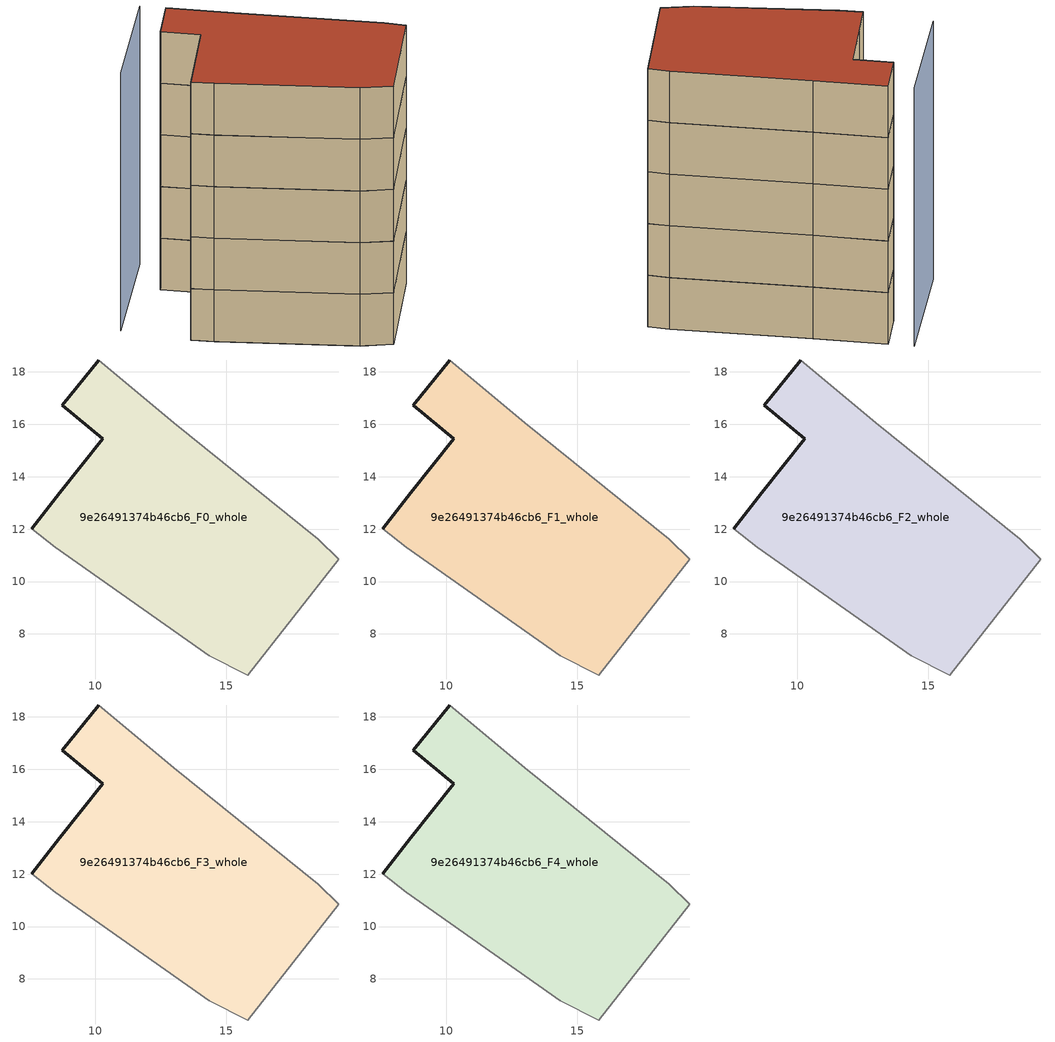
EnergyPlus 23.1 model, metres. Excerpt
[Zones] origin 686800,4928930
9e26491374b46cb6_F0_whole
 floor ground (EU_floor_Construction): 15.82,6.43 19.29,10.86 18.5,11.61 12.99,16.06 10.12,18.45 8.74,16.72 10.28,15.45 8.65,13.38 7.57,12.01 8.47,11.3 14.34,7.18 z0
 wall outside (EU_wall_Construction): 7.57,12.01 8.65,13.38 10.28,15.45 8.74,16.72 10.12,18.45 z0:3
 wall adiabatic (EU_wall_Construction): 10.12,18.45 12.99,16.06 18.5,11.61 19.29,10.86 15.82,6.43 14.34,7.18 8.47,11.3 7.57,12.01 z0:3
9e26491374b46cb6_F1_whole
 floor to 9e26491374b46cb6_F0_whole (EU_floor_Construction): 15.82,6.43 19.29,10.86 18.5,11.61 12.99,16.06 10.12,18.45 8.74,16.72 10.28,15.45 8.65,13.38 7.57,12.01 8.47,11.3 14.34,7.18 z3
 wall outside (EU_wall_Construction): 7.57,12.01 8.65,13.38 10.28,15.45 8.74,16.72 10.12,18.45 z3:6
 wall adiabatic (EU_wall_Construction): 10.12,18.45 12.99,16.06 18.5,11.61 19.29,10.86 15.82,6.43 14.34,7.18 8.47,11.3 7.57,12.01 z3:6
9e26491374b46cb6_F2_whole
 floor to 9e26491374b46cb6_F1_whole (EU_floor_Construction): 15.82,6.43 19.29,10.86 18.5,11.61 12.99,16.06 10.12,18.45 8.74,16.72 10.28,15.45 8.65,13.38 7.57,12.01 8.47,11.3 14.34,7.18 z6
 wall outside (EU_wall_Construction): 7.57,12.01 8.65,13.38 10.28,15.45 8.74,16.72 10.12,18.45 z6:9
 wall adiabatic (EU_wall_Construction): 10.12,18.45 12.99,16.06 18.5,11.61 19.29,10.86 15.82,6.43 14.34,7.18 8.47,11.3 7.57,12.01 z6:9
9e26491374b46cb6_F3_whole
 floor to 9e26491374b46cb6_F2_whole (EU_floor_Construction): 15.82,6.43 19.29,10.86 18.5,11.61 12.99,16.06 10.12,18.45 8.74,16.72 10.28,15.45 8.65,13.38 7.57,12.01 8.47,11.3 14.34,7.18 z9
 wall outside (EU_wall_Construction): 7.57,12.01 8.65,13.38 10.28,15.45 8.74,16.72 10.12,18.45 z9:12
 wall adiabatic (EU_wall_Construction): 10.12,18.45 12.99,16.06 18.5,11.61 19.29,10.86 15.82,6.43 14.34,7.18 8.47,11.3 7.57,12.01 z9:12
9e26491374b46cb6_F4_whole
 floor to 9e26491374b46cb6_F3_whole (EU_floor_Construction): 15.82,6.43 19.29,10.86 18.5,11.61 12.99,16.06 10.12,18.45 8.74,16.72 10.28,15.45 8.65,13.38 7.57,12.01 8.47,11.3 14.34,7.18 z12
 wall outside (EU_wall_Construction): 7.57,12.01 8.65,13.38 10.28,15.45 8.74,16.72 10.12,18.45 z12:15
 wall adiabatic (EU_wall_Construction): 10.12,18.45 12.99,16.06 18.5,11.61 19.29,10.86 15.82,6.43 14.34,7.18 8.47,11.3 7.57,12.01 z12:15
 roof outside (EU_roof_Construction): 12.99,16.06 18.5,11.61 19.29,10.86 15.82,6.43 14.34,7.18 8.47,11.3 7.57,12.01 8.65,13.38 10.28,15.45 8.74,16.72 10.12,18.45 z15
shading: 9.11,19.26 5.1,14.56 z0:15
[Building]
EU S2 Campaign: North Axis=0; Terrain=City; Solar Distribution=FullExterior
[Site:Location]
Bologna: Latitude=44.5; Longitude=11.25; Time Zone=1; Elevation=37
[SizingPeriod:WeatherFileDays]
AnnualSizingPeriod: Begin Month=1; Begin Day of Month=1; End Month=12; End Day of Month=31; Day of Week for Start Day=Monday; Use Weather File Daylight Saving Period=No; Use Weather File Rain and Snow Indicators=No
[MATERIAL]
EU_InternalMass_Material: Roughness=MediumRough; Thickness=0.1; Conductivity=1; Density=1800; Specific Heat=900; Thermal Absorptance=0.9; Solar Absorptance=0.7; Visible Absorptance=0.7
[MATERIAL:NOMASS] Roughness=MediumRough; Thermal Absorptance=0.9; Solar Absorptance=0.7; Visible Absorptance=0.7
Name | Thermal Resistance
EU_wall_NoMass | 0.905828
EU_roof_NoMass | 0.37593
EU_floor_NoMass | 0.67114
[CONSTRUCTION]
EU_wall_Construction: EU_wall_NoMass
EU_roof_Construction: EU_roof_NoMass
EU_floor_Construction: EU_floor_NoMass
EU_InternalMass_Construction: EU_InternalMass_Material
[ZONE] Type=1; Multiplier=1; Ceiling Height=autocalculate; Floor Area=autocalculate; Part of Total Floor Area=Yes
Name | Volume
9e26491374b46cb6_F0_whole | 199.675
9e26491374b46cb6_F1_whole; 9e26491374b46cb6_F2_whole; 9e26491374b46cb6_F3_whole; 9e26491374b46cb6_F4_whole | 199.676
[INTERNALMASS] Construction=EU_InternalMass_Construction; Surface Area=66.5589
Name | Zone or ZoneList
9e26491374b46cb6_F0_whole_EU_InternalMass | 9e26491374b46cb6_F0_whole
9e26491374b46cb6_F1_whole_EU_InternalMass | 9e26491374b46cb6_F1_whole
9e26491374b46cb6_F2_whole_EU_InternalMass | 9e26491374b46cb6_F2_whole
9e26491374b46cb6_F3_whole_EU_InternalMass | 9e26491374b46cb6_F3_whole
9e26491374b46cb6_F4_whole_EU_InternalMass | 9e26491374b46cb6_F4_whole
[OTHEREQUIPMENT] Fuel Type=Electricity; Design Level Calculation Method=Watts/Area; Power per Zone Floor Area=1; Fraction Latent=0; Fraction Radiant=0; Fraction Lost=0; Carbon Dioxide Generation Rate=0; EndUse Subcategory=EU_Step8_InternalGains
Name | Zone or ZoneList or Space or SpaceList | Schedule
EU_Step8_InternalGain_9e26491374b46cb6_F0_whole_f000 | 9e26491374b46cb6_F0_whole | EU_Step8_GainSchedule_9e26491374b46cb6_F0_whole_f000
EU_Step8_InternalGain_9e26491374b46cb6_F1_whole_f000 | 9e26491374b46cb6_F1_whole | EU_Step8_GainSchedule_9e26491374b46cb6_F1_whole_f000
EU_Step8_InternalGain_9e26491374b46cb6_F2_whole_f000 | 9e26491374b46cb6_F2_whole | EU_Step8_GainSchedule_9e26491374b46cb6_F2_whole_f000
EU_Step8_InternalGain_9e26491374b46cb6_F3_whole_f000 | 9e26491374b46cb6_F3_whole | EU_Step8_GainSchedule_9e26491374b46cb6_F3_whole_f000
EU_Step8_InternalGain_9e26491374b46cb6_F4_whole_f000 | 9e26491374b46cb6_F4_whole | EU_Step8_GainSchedule_9e26491374b46cb6_F4_whole_f000
[ZONEVENTILATION:DESIGNFLOWRATE] Schedule=EU_AlwaysOn; Design Flow Rate Calculation Method=AirChanges/Hour; Air Changes per Hour=0.73129; Ventilation Type=Natural; Fan Pressure Rise=0; Fan Total Efficiency=1; Constant Term Coefficient=1; Temperature Term Coefficient=0; Velocity Term Coefficient=0; Velocity Squared Term Coefficient=0; Minimum Indoor Temperature=-100; Maximum Indoor Temperature=100; Delta Temperature=-100; Minimum Outdoor Temperature=-100; Maximum Outdoor Temperature=100; Maximum Wind Speed=40
Name | Zone or ZoneList or Space or SpaceList
EU_ConstantAir_9e26491374b46cb6_F0_whole | 9e26491374b46cb6_F0_whole
EU_ConstantAir_9e26491374b46cb6_F1_whole | 9e26491374b46cb6_F1_whole
EU_ConstantAir_9e26491374b46cb6_F2_whole | 9e26491374b46cb6_F2_whole
EU_ConstantAir_9e26491374b46cb6_F3_whole | 9e26491374b46cb6_F3_whole
EU_ConstantAir_9e26491374b46cb6_F4_whole | 9e26491374b46cb6_F4_whole
[HVACTEMPLATE:THERMOSTAT] Constant Heating Setpoint=20; Constant Cooling Setpoint=50
EU_HeatOnly_9e26491374b46cb6_F0_whole; EU_HeatOnly_9e26491374b46cb6_F1_whole; EU_HeatOnly_9e26491374b46cb6_F2_whole; EU_HeatOnly_9e26491374b46cb6_F3_whole; EU_HeatOnly_9e26491374b46cb6_F4_whole
[HVACTEMPLATE:ZONE:IDEALLOADSAIRSYSTEM] System Availability Schedule=EU_AlwaysOn; Maximum Heating Supply Air Temperature=50; Minimum Cooling Supply Air Temperature=13; Maximum Heating Supply Air Humidity Ratio=0.0156; Minimum Cooling Supply Air Humidity Ratio=0.0077; Heating Limit=NoLimit; Cooling Limit=NoLimit; Heating Availability Schedule=EU_AlwaysOn; Cooling Availability Schedule=EU_CoolingOff; Dehumidification Control Type=ConstantSensibleHeatRatio; Cooling Sensible Heat Ratio=0.7; Dehumidification Setpoint=60; Humidification Control Type=None; Humidification Setpoint=30; Outdoor Air Method=None; Outdoor Air Flow Rate per Person=0.00944; Outdoor Air Flow Rate per Zone Floor Area=0; Outdoor Air Flow Rate per Zone=0; Demand Controlled Ventilation Type=None; Outdoor Air Economizer Type=NoEconomizer; Heat Recovery Type=None; Sensible Heat Recovery Effectiveness=0.7; Latent Heat Recovery Effectiveness=0.65
Name | Template Thermostat
9e26491374b46cb6_F0_whole | EU_HeatOnly_9e26491374b46cb6_F0_whole
9e26491374b46cb6_F1_whole | EU_HeatOnly_9e26491374b46cb6_F1_whole
9e26491374b46cb6_F2_whole | EU_HeatOnly_9e26491374b46cb6_F2_whole
9e26491374b46cb6_F3_whole | EU_HeatOnly_9e26491374b46cb6_F3_whole
9e26491374b46cb6_F4_whole | EU_HeatOnly_9e26491374b46cb6_F4_whole
[SIZING:ZONE] Zone Cooling Design Supply Air Temperature Input Method=SupplyAirTemperature; Zone Cooling Design Supply Air Temperature=13; Zone Heating Design Supply Air Temperature Input Method=SupplyAirTemperature; Zone Heating Design Supply Air Temperature=50; Zone Cooling Design Supply Air Humidity Ratio=0.008; Zone Heating Design Supply Air Humidity Ratio=0.008; Cooling Design Air Flow Method=DesignDay; Cooling Design Air Flow Rate=0; Cooling Minimum Air Flow per Zone Floor Area=0.000762; Cooling Minimum Air Flow=0; Cooling Minimum Air Flow Fraction=0.2; Heating Design Air Flow Method=DesignDay; Heating Design Air Flow Rate=0; Heating Maximum Air Flow per Zone Floor Area=0.002032; Heating Maximum Air Flow=0.141576; Heating Maximum Air Flow Fraction=0.3; Account for Dedicated Outdoor Air System=No; Dedicated Outdoor Air System Control Strategy=NeutralSupplyAir; Dedicated Outdoor Air Low Setpoint Temperature for Design=autosize; Dedicated Outdoor Air High Setpoint Temperature for Design=autosize; Zone Load Sizing Method=Sensible Load Only No Latent Load; Zone Latent Cooling Design Supply Air Humidity Ratio Input Method=HumidityRatioDifference; Zone Cooling Design Supply Air Humidity Ratio Difference=0.005; Zone Latent Heating Design Supply Air Humidity Ratio Input Method=HumidityRatioDifference; Zone Humidification Design Supply Air Humidity Ratio Difference=0.005
9e26491374b46cb6_F0_whole; 9e26491374b46cb6_F1_whole; 9e26491374b46cb6_F2_whole; 9e26491374b46cb6_F3_whole; 9e26491374b46cb6_F4_whole
[SCHEDULE:CONSTANT]
Name | Hourly Value
EU_AlwaysOn | 1
EU_CoolingOff | 0
[SCHEDULE:FILE] Column Number=1; Rows to Skip at Top=0; Number of Hours of Data=8760; Column Separator=Comma; Interpolate to Timestep=No; Minutes per Item=60; Adjust Schedule for Daylight Savings=Yes
Name | File
EU_Step8_GainSchedule_9e26491374b46cb6_F0_whole_f000 | ../../schedules/9e26491374b46cb6/9e26491374b46cb6_F0_whole_f000_gain.csv
EU_Step8_GainSchedule_9e26491374b46cb6_F1_whole_f000 | ../../schedules/9e26491374b46cb6/9e26491374b46cb6_F1_whole_f000_gain.csv
EU_Step8_GainSchedule_9e26491374b46cb6_F2_whole_f000 | ../../schedules/9e26491374b46cb6/9e26491374b46cb6_F2_whole_f000_gain.csv
EU_Step8_GainSchedule_9e26491374b46cb6_F3_whole_f000 | ../../schedules/9e26491374b46cb6/9e26491374b46cb6_F3_whole_f000_gain.csv
EU_Step8_GainSchedule_9e26491374b46cb6_F4_whole_f000 | ../../schedules/9e26491374b46cb6/9e26491374b46cb6_F4_whole_f000_gain.csv
